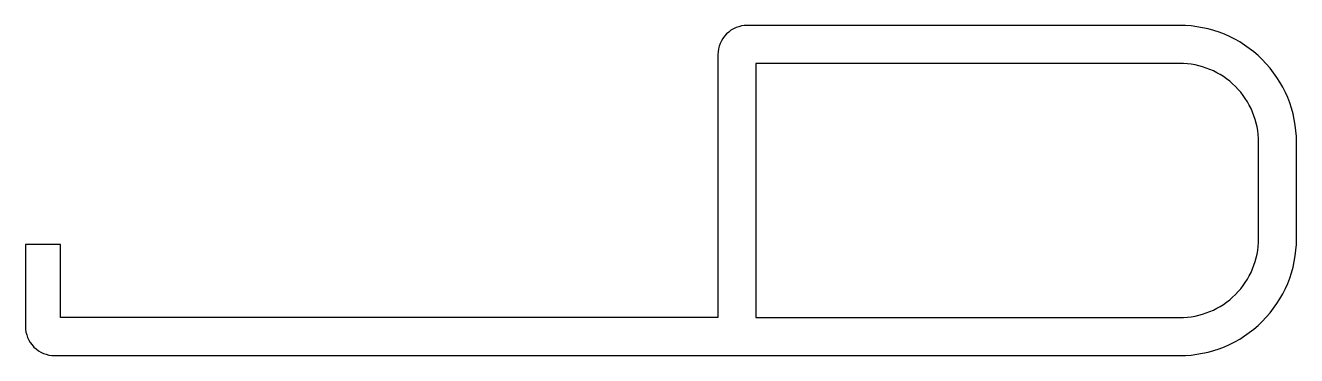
# Model space of a CAD drawing. Extents: x 424.7 to 468.2, y 300.7 to 312.
import ezdxf

# ---------------------------------------------------------------- set-up
doc = ezdxf.new("R2010")
doc.units = 0
doc.layers.get('0').update_dxf_attribs({"linetype": 'CONTINUOUS'})

msp = doc.modelspace()

# ---------------------------------------------------------------- linework, layer by layer
for points in [[(424.712, 301.735, 0.414214), (425.712, 300.735), (464.212, 300.735, 0.414214), (468.212, 304.735), (468.212, 308.035, 0.414214), (464.212, 312.035), (449.412, 312.035, 0.414214), (448.412, 311.035), (448.412, 302.035), (425.912, 302.035), (425.912, 304.535), (424.712, 304.535)], [(449.712, 302.035), (464.212, 302.035, 0.414214), (466.912, 304.735), (466.912, 308.035, 0.414214), (464.212, 310.735), (449.712, 310.735)]]:
    msp.add_lwpolyline(points, format="xyb", close=True)

doc.saveas('drawing.dxf')
